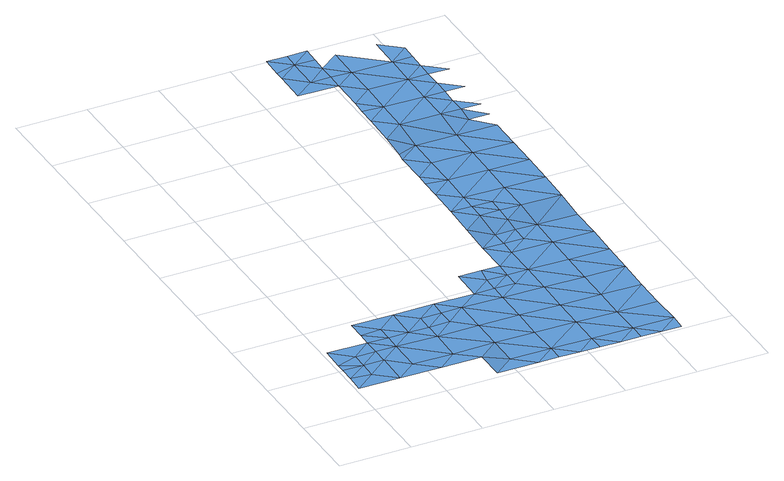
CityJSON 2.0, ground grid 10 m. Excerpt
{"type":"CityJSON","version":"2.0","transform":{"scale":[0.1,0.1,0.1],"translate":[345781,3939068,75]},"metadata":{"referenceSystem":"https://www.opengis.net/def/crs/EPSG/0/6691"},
"CityObjects":{
"waterbody1":{"type":"WaterBody","attributes":{"name":"7","class":"1140","function":"1","WaterBodyRiverFloodingRiskAttribute.description":"4","WaterBodyRiverFloodingRiskAttribute.rankOrg":"2","WaterBodyRiverFloodingRiskAttribute.adminType":"2","WaterBodyRiverFloodingRiskAttribute.scale":"L2"},"geometry":[{"type":"MultiSurface","lod":"1","boundaries":[[[0,1,2]],[[2,3,4]],[[3,2,1]],[[1,0,5]],[[6,3,1]],[[1,5,6]],[[7,6,5]],[[6,8,9]],[[7,8,6]],[[5,10,7]],[[9,8,11]],[[12,11,8]],[[13,8,7]],[[8,14,12]],[[7,10,13]],[[13,15,8]],[[16,13,10]],[[8,15,14]],[[17,14,15]],[[18,15,13]],[[19,16,20]],[[15,21,17]],[[22,19,20]],[[13,16,18]],[[23,21,15]],[[18,23,15]],[[16,19,18]],[[24,18,19]],[[25,26,21]],[[22,24,19]],[[23,25,21]],[[25,27,26]],[[22,28,24]],[[23,18,29]],[[30,27,25]],[[23,31,25]],[[18,24,29]],[[29,31,23]],[[28,32,24]],[[25,33,30]],[[34,24,32]],[[24,35,29]],[[25,31,33]],[[34,35,24]],[[36,30,33]],[[32,37,34]],[[31,29,35]],[[31,38,33]],[[35,38,31]],[[37,39,34]],[[36,33,40]],[[39,41,34]],[[33,42,40]],[[34,41,35]],[[33,38,42]],[[43,38,35]],[[40,44,45]],[[46,41,39]],[[41,43,35]],[[44,47,45]],[[40,42,44]],[[48,49,47]],[[38,50,42]],[[43,50,38]],[[46,51,41]],[[47,44,48]],[[52,49,48]],[[51,53,41]],[[44,42,54]],[[41,53,43]],[[42,50,54]],[[44,55,48]],[[56,52,48]],[[57,53,51]],[[58,44,54]],[[59,60,61]],[[43,62,50]],[[55,44,58]],[[59,61,63]],[[48,55,56]],[[64,43,53]],[[65,66,60]],[[59,65,60]],[[50,67,54]],[[66,65,68]],[[62,67,50]],[[43,64,62]],[[63,69,59]],[[54,67,58]],[[65,70,68]],[[71,56,72]],[[56,55,72]],[[73,71,72]],[[74,68,70]],[[58,75,55]],[[67,75,58]],[[76,69,77]],[[78,59,69]],[[59,79,65]],[[76,73,72]],[[77,73,76]],[[80,74,81]],[[81,74,70]],[[82,72,55]],[[83,80,81]],[[78,79,59]],[[84,70,65]],[[78,69,76]],[[85,83,81]],[[86,83,85]],[[79,84,65]],[[87,76,72]],[[88,89,86]],[[55,75,82]],[[89,88,90]],[[88,86,85]],[[87,78,76]],[[81,70,84]],[[91,85,81]],[[92,93,90]],[[72,82,94]],[[84,91,81]],[[92,90,88]],[[87,72,94]],[[95,79,78]],[[87,95,78]],[[96,97,98]],[[85,99,88]],[[98,93,96]],[[100,84,79]],[[93,92,96]],[[101,99,85]],[[101,85,91]],[[102,92,88]],[[96,103,97]],[[104,91,84]],[[99,102,88]],[[92,102,96]],[[79,95,100]],[[91,105,101]],[[104,84,100]],[[104,106,91]],[[105,107,101]],[[108,99,101]],[[107,108,101]],[[91,106,105]],[[103,96,109]],[[96,102,109]],[[110,111,99]],[[99,111,102]],[[99,108,110]],[[111,112,102]],[[112,113,102]],[[102,113,109]],[[114,115,109]],[[109,113,114]],[[116,109,115]]]}]},
"waterbody2":{"type":"WaterBody","attributes":{"name":"7","class":"1140","function":"1","WaterBodyRiverFloodingRiskAttribute.description":"4","WaterBodyRiverFloodingRiskAttribute.rankOrg":"1","WaterBodyRiverFloodingRiskAttribute.adminType":"2","WaterBodyRiverFloodingRiskAttribute.scale":"L2"},"geometry":[{"type":"MultiSurface","lod":"1","boundaries":[[[3,117,4]],[[117,3,118]],[[117,118,119]],[[9,11,118]],[[6,9,3]],[[3,9,118]],[[11,119,118]]]}]},
"waterbody3":{"type":"WaterBody","attributes":{"name":"7","class":"1140","function":"1","WaterBodyRiverFloodingRiskAttribute.description":"4","WaterBodyRiverFloodingRiskAttribute.rankOrg":"1","WaterBodyRiverFloodingRiskAttribute.adminType":"2","WaterBodyRiverFloodingRiskAttribute.scale":"L2"},"geometry":[{"type":"MultiSurface","lod":"1","boundaries":[[[17,26,120]],[[26,27,120]],[[121,122,123]],[[21,26,17]],[[121,124,122]],[[14,17,120]],[[14,123,122]],[[27,123,120]],[[124,11,12]],[[12,122,124]],[[120,123,14]],[[12,14,122]]]}]},
"waterbody4":{"type":"WaterBody","attributes":{"name":"7","class":"1140","function":"1","WaterBodyRiverFloodingRiskAttribute.description":"4","WaterBodyRiverFloodingRiskAttribute.rankOrg":"1","WaterBodyRiverFloodingRiskAttribute.adminType":"2","WaterBodyRiverFloodingRiskAttribute.scale":"L2"},"geometry":[{"type":"MultiSurface","lod":"1","boundaries":[[[45,125,126]],[[36,40,45]],[[126,127,30]],[[36,45,126]],[[30,36,126]],[[125,45,47]],[[126,125,127]]]}]},
"waterbody5":{"type":"WaterBody","attributes":{"name":"7","class":"1140","function":"1","WaterBodyRiverFloodingRiskAttribute.description":"4","WaterBodyRiverFloodingRiskAttribute.rankOrg":"1","WaterBodyRiverFloodingRiskAttribute.adminType":"2","WaterBodyRiverFloodingRiskAttribute.scale":"L2"},"geometry":[{"type":"MultiSurface","lod":"1","boundaries":[[[63,61,128]],[[71,52,56]],[[52,71,129]],[[52,129,49]],[[128,61,130]],[[69,63,77]],[[49,129,130]],[[73,129,71]],[[77,128,73]],[[63,128,77]],[[73,128,129]],[[129,128,130]]]}]},
"waterbody6":{"type":"WaterBody","attributes":{"name":"7","class":"1140","function":"1","WaterBodyRiverFloodingRiskAttribute.description":"4","WaterBodyRiverFloodingRiskAttribute.rankOrg":"1","WaterBodyRiverFloodingRiskAttribute.adminType":"2","WaterBodyRiverFloodingRiskAttribute.scale":"L2"},"geometry":[{"type":"MultiSurface","lod":"1","boundaries":[[[97,131,132]],[[98,97,132]],[[98,132,93]],[[133,134,131]],[[131,134,135]],[[136,93,132]],[[132,131,135]],[[131,137,133]],[[137,131,138]],[[132,135,136]],[[139,131,97]],[[139,138,131]]]}]},
"waterbody7":{"type":"WaterBody","attributes":{"name":"7","class":"1140","function":"1","WaterBodyRiverFloodingRiskAttribute.description":"4","WaterBodyRiverFloodingRiskAttribute.rankOrg":"3","WaterBodyRiverFloodingRiskAttribute.adminType":"2","WaterBodyRiverFloodingRiskAttribute.scale":"L2"},"geometry":[{"type":"MultiSurface","lod":"1","boundaries":[[[105,140,107]],[[141,108,107]],[[110,142,111]],[[112,143,113]]]}]}
},
"vertices":[
[5,54,9],[34,77,9],[6,80,9],[34,100,9],[6,101,9],[62,53,9],[63,100,9],[91,76,9],[91,122,9],[63,123,9],[119,52,9],[63,146,9],[92,145,9],[147,75,9],[120,145,9],[148,121,9],[175,51,10],[148,144,9],[204,74,10],[203,28,12],[174,5,12],[177,144,10],[231,4,12],[205,120,10],[260,27,12],[205,167,10],[177,167,10],[178,190,10],[259,4,12],[260,73,10],[234,189,10],[261,119,10],[288,3,12],[262,166,10],[316,26,12],[317,72,10],[262,189,10],[316,3,12],[318,118,10],[344,2,12],[291,188,10],[373,25,12],[319,165,10],[374,71,10],[320,211,10],[291,211,10],[373,2,12],[292,234,10],[320,257,10],[292,281,10],[375,117,10],[401,1,12],[321,280,10],[430,24,12],[375,164,10],[377,256,10],[349,280,10],[429,1,12],[376,210,10],[323,396,13],[295,419,13],[294,373,13],[431,116,10],[322,373,13],[430,70,10],[324,442,13],[295,447,13],[432,163,10],[296,465,13],[351,372,13],[324,488,13],[349,303,10],[378,302,10],[350,326,12],[296,512,13],[433,209,10],[379,348,13],[350,349,13],[379,395,13],[380,441,13],[297,523,14],[325,534,13],[434,255,10],[297,558,17],[381,487,13],[326,581,18],[298,604,18],[435,347,13],[327,627,18],[298,630,18],[299,650,18],[382,533,13],[328,673,18],[300,697,18],[434,301,10],[436,394,13],[328,719,18],[300,743,18],[300,720,18],[383,626,18],[437,440,13],[383,580,18],[384,672,18],[329,765,18],[438,486,13],[410,556,16],[438,532,13],[411,579,18],[411,602,18],[385,718,18],[412,625,18],[412,648,18],[412,672,18],[413,695,18],[413,718,18],[414,741,18],[386,764,18],
[6,113,9],[35,123,9],[7,147,9],
[149,168,9],[64,192,9],[92,168,9],[121,191,9],[64,166,9],
[267,235,10],[263,212,10],[235,235,10],
[322,349,13],[321,303,10],[293,327,12],
[272,766,18],[272,720,18],[245,790,18],[244,758,18],[244,744,18],[243,698,18],[273,789,18],[301,789,18],[301,766,18],
[439,555,16],[439,579,18],[440,625,18],[441,671,18]
]}
